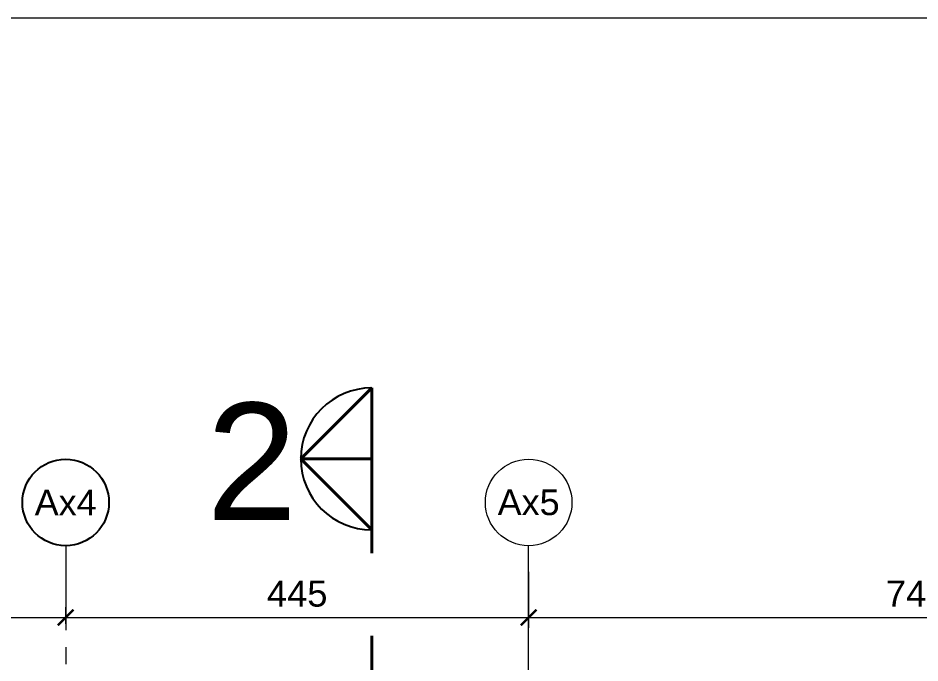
# Model space of a CAD drawing. Header units: centimetres. Extents: x 60496 to 66049, y -55119 to -48212.
# Drawn here: x 63377 to 64244, y -49395 to -48775 of the extents above; entities that cross this region are included whole.
import ezdxf
from ezdxf.enums import TextEntityAlignment as Align

# ---------------------------------------------------------------- set-up
doc = ezdxf.new("R2010")
doc.units = ezdxf.units.CM
doc.header["$LTSCALE"] = 50
doc.header["$MEASUREMENT"] = 0
for name, pattern in [('23486-A01$0${ Chain Double-Dash }', [0]), ('AXES', [2, 1.25, -0.25, 0.25, -0.25]), ('CACHE', [0.375, 0.25, -0.125]), ('DASHED2', [9.525, 6.35, -3.175])]:
    doc.linetypes.add(name, pattern=pattern)
doc.layers.get('0').update_dxf_attribs({"color": 8})
doc.layers.add('AXES', color=10, linetype='AXES')
doc.layers.add('COTE 50ème', color=1, linetype='Continuous')
doc.layers.add('FMULT', color=150, linetype='Continuous', plot=False)
doc.layers.add('HORS GEL', color=7, linetype='CACHE', lineweight=15, true_color=0x00661a)
doc.layers.add('HORS GEL COTE', color=7, linetype='Continuous', lineweight=13, true_color=0x00661a)
doc.layers.add('MACONNERIE COUPE', color=7, linetype='Continuous', lineweight=30)
doc.styles.add('3.ABEA 1-50', font='arial.ttf', dxfattribs={"height": 12.5})
doc.styles.add('FN_TEXT_1.50', font='arial.ttf', dxfattribs={"height": 10})
doc.styles.add('RS_TEXT_1.50', font='arial.ttf', dxfattribs={"height": 12.5})
doc.styles.add('RS_TXT_100', font='arial.ttf', dxfattribs={"height": 25})
doc.dimstyles.new('RS_100CM_LINEAIRE', dxfattribs={"dimscale": 10, "dimtxt": 25, "dimasz": 1.5, "dimexe": 1, "dimexo": 2.5, "dimgap": 1, "dimtad": 1, "dimdec": 1, "dimrnd": 0.5, "dimdsep": 46, "dimtxsty": 'RS_TXT_100', "dimblk1": 'ARCHTICK', "dimblk2": 'ARCHTICK', "dimsah": 1, "dimcen": 2.5, "dimdle": 1, "dimclrt": 4, "dimadec": 0, "dimazin": 2, "dimtfac": 1, "dimtdec": 1, "dimtix": 1, "dimtmove": 2, "dimatfit": 3, "dimfxl": 1, "dimtolj": 1, "dimtzin": 0, "dimarcsym": 0})

# ---------------------------------------------------------------- blocks, each defined once
blk = doc.blocks.new('AXES_FN')
at = {"color": 0, "linetype": 'Continuous'}
blk.add_circle((0, 15), 22.18, dxfattribs=at)
at = {"color": 0, "style": 'FN_TEXT_1.50'}
blk.add_attdef('AXES', text='', height=12.5, dxfattribs=at).set_placement((-48.89, 20.63), align=Align.MIDDLE_CENTER)
blk = doc.blocks.new('_ArchTick')
at = {"color": 0, "linetype": 'ByBlock', "const_width": 0.15}
blk.add_lwpolyline([(-0.5, -0.5), (0.5, 0.5)], dxfattribs=at)
blk = doc.blocks.new('*D144')
at = {"layer": 'AXES', "color": 0, "linetype": 'Continuous', "lineweight": -2, "ltscale": 0.5, "transparency": 16777216}
for p, q in [((72198.45, -40389.73), (72198.45, -40373.66)), ((72968.45, -40389.73), (72968.45, -40373.66)), ((72188.45, -40383.66), (72978.45, -40383.66))]:
    blk.add_line(p, q, dxfattribs=at)
at = {"layer": 'Defpoints', "color": 0, "linetype": 'Continuous', "ltscale": 0.5, "transparency": 16777216}
for p in [(72968.45, -40383.66), (72198.45, -40414.73), (72968.45, -40414.73)]:
    blk.add_point(p, dxfattribs=at)
at = {"layer": 'AXES', "color": 0, "linetype": 'Continuous', "lineweight": -2, "ltscale": 0.5, "transparency": 16777216, "xscale": 15, "yscale": 15, "zscale": 15, "rotation": 180}
blk.add_blockref('_ArchTick', (72198.45, -40383.66), dxfattribs=at)
at = {"layer": 'AXES', "color": 0, "linetype": 'Continuous', "lineweight": -2, "ltscale": 0.5, "transparency": 16777216, "xscale": 15, "yscale": 15, "zscale": 15}
blk.add_blockref('_ArchTick', (72968.45, -40383.66), dxfattribs=at)
at = {"layer": 'AXES', "color": 4, "linetype": 'Continuous', "lineweight": 5, "ltscale": 0.5, "transparency": 16777216, "insert": (72583.45, -40360.9), "char_height": 25, "attachment_point": 5, "style": 'RS_TXT_100'}
blk.add_mtext('\\A1;770', dxfattribs=at)
blk = doc.blocks.new('*D157')
at = {"layer": 'AXES', "color": 0, "linetype": 'Continuous', "lineweight": -2, "ltscale": 0.5, "transparency": 16777216}
for p, q in [((73413.45, -40339.73), (73413.45, -40393.66)), ((72968.45, -40389.73), (72968.45, -40373.66)), ((72958.45, -40383.66), (73423.45, -40383.66))]:
    blk.add_line(p, q, dxfattribs=at)
at = {"layer": 'Defpoints', "color": 0, "linetype": 'Continuous', "ltscale": 0.5, "transparency": 16777216}
for p in [(73413.45, -40314.73), (73413.45, -40383.66), (72968.45, -40414.73)]:
    blk.add_point(p, dxfattribs=at)
at = {"layer": 'AXES', "color": 0, "linetype": 'Continuous', "lineweight": -2, "ltscale": 0.5, "transparency": 16777216, "xscale": 15, "yscale": 15, "zscale": 15, "rotation": 180}
blk.add_blockref('_ArchTick', (72968.45, -40383.66), dxfattribs=at)
at = {"layer": 'AXES', "color": 0, "linetype": 'Continuous', "lineweight": -2, "ltscale": 0.5, "transparency": 16777216, "xscale": 15, "yscale": 15, "zscale": 15}
blk.add_blockref('_ArchTick', (73413.45, -40383.66), dxfattribs=at)
at = {"layer": 'AXES', "color": 4, "linetype": 'Continuous', "lineweight": 5, "ltscale": 0.5, "transparency": 16777216, "insert": (73190.95, -40360.95), "char_height": 25, "attachment_point": 5, "style": 'RS_TXT_100'}
blk.add_mtext('\\A1;445', dxfattribs=at)
blk = doc.blocks.new('*D158')
at = {"layer": 'Defpoints', "color": 0, "linetype": 'ByBlock', "transparency": 16777216}
for p in [(73413.45, -40314.73), (74158.45, -40314.73), (74158.45, -40383.66)]:
    blk.add_point(p, dxfattribs=at)
at = {"layer": 'HORS GEL', "color": 0, "linetype": 'ByBlock', "lineweight": -2, "transparency": 16777216}
for p, q in [((73413.45, -40339.73), (73413.45, -40393.66)), ((74158.45, -40339.73), (74158.45, -40393.66)), ((73403.45, -40383.66), (74168.45, -40383.66))]:
    blk.add_line(p, q, dxfattribs=at)
at = {"layer": 'HORS GEL', "color": 0, "linetype": 'ByBlock', "lineweight": -2, "transparency": 16777216, "xscale": 15, "yscale": 15, "zscale": 15, "rotation": 180}
blk.add_blockref('_ArchTick', (73413.45, -40383.66), dxfattribs=at)
at = {"layer": 'HORS GEL', "color": 0, "linetype": 'ByBlock', "lineweight": -2, "transparency": 16777216, "xscale": 15, "yscale": 15, "zscale": 15}
blk.add_blockref('_ArchTick', (74158.45, -40383.66), dxfattribs=at)
at = {"layer": 'HORS GEL', "color": 4, "linetype": 'ByBlock', "transparency": 16777216, "insert": (73785.95, -40360.95), "char_height": 25, "attachment_point": 5, "style": 'RS_TXT_100'}
blk.add_mtext('\\A1;745', dxfattribs=at)
blk = doc.blocks.new('A$Ce9568e5d')
at = {"layer": 'AXES', "lineweight": 5, "ltscale": 1.3}
blk.add_line((805, 1580), (805, -1344.97), dxfattribs=at)
at = {"layer": 'HORS GEL', "linetype": '23486-A01$0${ Chain Double-Dash }', "ltscale": 1.2}
blk.add_line((1250, -1150), (1250, 1580), dxfattribs=at)
at = {"layer": 'AXES', "linetype": 'ByBlock'}
ref = blk.add_blockref('AXES_FN', (805, 1593.46), dxfattribs=dict(at, xscale=1.875, yscale=1.875, zscale=1.875))
ref.add_attrib('AXES', 'Ax4', dxfattribs={"layer": '0', "color": 0, "height": 24.75, "style": 'RS_TEXT_1.50'}).set_placement((805, 1621.58), align=Align.MIDDLE)
at = {"layer": 'HORS GEL'}
ref = blk.add_blockref('AXES_FN', (1250, 1593.46), dxfattribs=dict(at, xscale=1.875, yscale=1.875, zscale=1.875))
ref.add_attrib('AXES', 'Ax5', dxfattribs={"layer": '0', "color": 0, "height": 24.75, "style": 'RS_TEXT_1.50'}).set_placement((1250, 1621.58), align=Align.MIDDLE)
at = {"layer": 'AXES', "linetype": 'Continuous', "lineweight": 5, "ltscale": 0.5}
for base, p1, p2, picture, middle in [((1250, 1511.07), (805, 1480), (1250, 1580), '*D157', (1027.5, 1533.78)), ((805, 1511.07), (35, 1480), (805, 1480), '*D144', (420, 1533.83))]:
    dim = blk.add_linear_dim(base=base, p1=p1, p2=p2, dimstyle='RS_100CM_LINEAIRE', dxfattribs=at)
    dim.commit()
    dim.dimension.update_dxf_attribs({"geometry": picture, "text_midpoint": middle, "insert": (-72163.45, 41894.73)})
at = {"layer": 'HORS GEL', "linetype": 'ByBlock'}
dim = blk.add_linear_dim(base=(1995, 1511.07), p1=(1250, 1580), p2=(1995, 1580), dimstyle='RS_100CM_LINEAIRE', dxfattribs=at)
dim.commit()
dim.dimension.update_dxf_attribs({"geometry": '*D158', "text_midpoint": (1622.5, 1533.78), "insert": (-72163.45, 41894.73)})

msp = doc.modelspace()

# ---------------------------------------------------------------- linework, layer by layer
at = {"layer": 'COTE 50ème', "ltscale": 0.5}
msp.add_arc((63717.12, -49198.9), 68.19, 90, 270, dxfattribs=at)
at = {"layer": 'FMULT', "lineweight": 5, "ltscale": 0.5}
msp.add_lwpolyline([(60495.53, -55119.47), (65791.29, -55119.47), (65791.29, -48775.25), (60495.53, -48775.25)], close=True, dxfattribs=at)
at = {"layer": 'HORS GEL COTE', "lineweight": 40, "ltscale": 0.5}
for q in [(63717.12, -49130.71), (63717.12, -49198.9), (63717.12, -49267.09)]:
    msp.add_line((63648.93, -49198.9), q, dxfattribs=at)
at = {"layer": 'HORS GEL COTE', "linetype": 'DASHED2', "lineweight": 40, "ltscale": 0.5}
msp.add_line((63717.12, -49130.71), (63717.12, -54862.41), dxfattribs=at)

# ---------------------------------------------------------------- block references
at = {"layer": 'MACONNERIE COUPE', "lineweight": 5, "ltscale": 0.5}
msp.add_blockref('A$Ce9568e5d', (62617.95, -50862.36), dxfattribs=at)

# ---------------------------------------------------------------- texts
at = {"layer": 'COTE 50ème', "insert": (63645.5, -49145.05), "char_height": 112.5, "width": 212.0771, "attachment_point": 3, "style": '3.ABEA 1-50'}
msp.add_mtext('2', dxfattribs=at)

doc.saveas('drawing.dxf')
